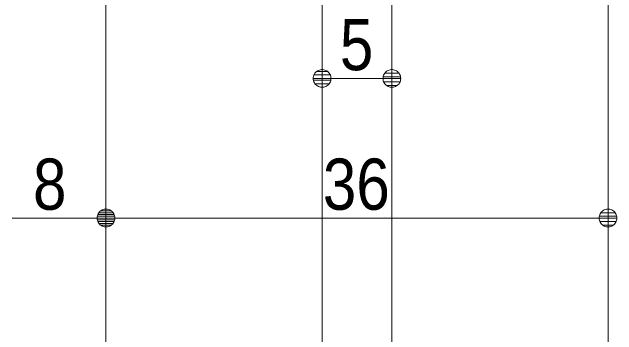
# Model space of a CAD drawing. Units: millimetres, scale not verified. Extents: x -6062 to 6062, y -3045 to 3045.
# Drawn here: x 1121.4 to 1555, y -73.5 to 157.8 of the extents above; entities that cross this region are included whole.
import ezdxf
from ezdxf.enums import TextEntityAlignment as Align

# ---------------------------------------------------------------- set-up
doc = ezdxf.new("R2010")
doc.units = ezdxf.units.MM
doc.header["$LTSCALE"] = 20
for name, color, linetype, lineweight in [('0-0_2寸法-1', 7, 'Continuous', 9), ('0-1_0', 7, 'Continuous', 9), ('0-4_3一般', 7, 'Continuous', 9)]:
    doc.layers.add(name, color=color, linetype=linetype, lineweight=lineweight)
doc.styles.add('ＭＳ Ｐゴシック', font='')
doc.styles.get('ＭＳ Ｐゴシック').set_extended_font_data('MS PGothic')

# ---------------------------------------------------------------- blocks, each defined once
blk = doc.blocks.new('_Dot')
at = {"layer": '0-1_0'}
for p, q in [((-10, 0), (-20, 0)), ((9.78, 2), (-9.78, 2)), ((7.99, 6), (-7.99, 6)), ((9.16, -3.98), (-9.16, -3.98)), ((6, -7.98), (-6, -7.98))]:
    blk.add_line(p, q, dxfattribs=at)
for points in [[(10, 0), (9.92, 1.25), (9.69, 2.49), (9.3, 3.68), (8.76, 4.82), (8.09, 5.88), (7.29, 6.85), (6.37, 7.71), (5.36, 8.44), (4.26, 9.05), (3.09, 9.51), (1.87, 9.82), (0.63, 9.98), (-0.63, 9.98), (-1.87, 9.82), (-3.09, 9.51), (-4.26, 9.05), (-5.36, 8.44), (-6.37, 7.71), (-7.29, 6.85), (-8.09, 5.88), (-8.76, 4.82), (-9.3, 3.68), (-9.69, 2.49), (-9.92, 1.25), (-10, 0), (0, 0)], [(-10, 0), (-9.92, -1.25), (-9.69, -2.49), (-9.3, -3.68), (-8.76, -4.82), (-8.09, -5.88), (-7.29, -6.85), (-6.37, -7.71), (-5.36, -8.44), (-4.26, -9.05), (-3.09, -9.51), (-1.87, -9.82), (-0.63, -9.98), (0.63, -9.98), (1.87, -9.82), (3.09, -9.51), (4.26, -9.05), (5.36, -8.44), (6.37, -7.71), (7.29, -6.85), (8.09, -5.88), (8.76, -4.82), (9.3, -3.68), (9.69, -2.49), (9.92, -1.25), (10, 0), (0, 0)]]:
    blk.add_lwpolyline(points, close=True, dxfattribs=at)
blk = doc.blocks.new('グループ-69')
at = {"layer": '0-4_3一般'}
for p, q in [((59523.7, -37400), (59523.7, 10804.9)), ((66723.7, 10804.9), (66723.7, -37400))]:
    blk.add_line(p, q, dxfattribs=at)
blk.add_lwpolyline([(63623.7, -32200), (63623.7, 5604.9), (62623.7, 5604.9), (62623.7, -32200)], close=True, dxfattribs=at)
blk = doc.blocks.new('グループ-91')
at = {"layer": '0-4_3一般'}
blk.add_blockref('グループ-69', (0, 0), dxfattribs=at)
blk = doc.blocks.new('グループ-92')
at = {"layer": '0-4_3一般'}
blk.add_blockref('グループ-91', (0, 0), dxfattribs=at)

msp = doc.modelspace()

# ---------------------------------------------------------------- linework, layer by layer
at = {"layer": '0-0_2寸法-1'}
for p, q in [((1343.68, 130.25), (1343.88, 130.25)), ((1393.68, 130.25), (1393.88, 130.25)), ((1380.97, 110.25), (1356.4, 110.25)), ((1188.68, 30.25), (1188.88, 30.25)), ((1188.68, 30.25), (1188.88, 30.25)), ((1548.68, 30.25), (1548.88, 30.25)), ((1121.4, 10.25), (1175.97, 10.25)), ((1535.97, 10.25), (1201.4, 10.25))]:
    msp.add_line(p, q, dxfattribs=at)

# ---------------------------------------------------------------- block references
at = {"layer": '0-0_2寸法-1', "xscale": 0.6356201, "yscale": 0.6356201, "rotation": 180}
for p in [(1343.68, 110.25), (1188.68, 10.25)]:
    msp.add_blockref('_Dot', p, dxfattribs=at)
at = {"layer": '0-0_2寸法-1', "xscale": 0.6356201, "yscale": 0.6356201}
for p in [(1393.68, 110.25), (1188.68, 10.25), (1548.68, 10.25)]:
    msp.add_blockref('_Dot', p, dxfattribs=at)
at = {"layer": '0-4_3一般', "xscale": 0.05, "yscale": 0.05}
msp.add_blockref('グループ-92', (-1787.5, 0), dxfattribs=at)

# ---------------------------------------------------------------- texts
at = {"layer": '0-0_2寸法-1', "style": 'ＭＳ Ｐゴシック', "width": 0.9}
for s, p in [('5', (1356.39, 105.19)), ('8', (1136.39, 5.19)), ('36', (1344.19, 5.19))]:
    msp.add_text(s, height=36.66, dxfattribs=at).set_placement(p, align=Align.BOTTOM_LEFT)

doc.saveas('drawing.dxf')
